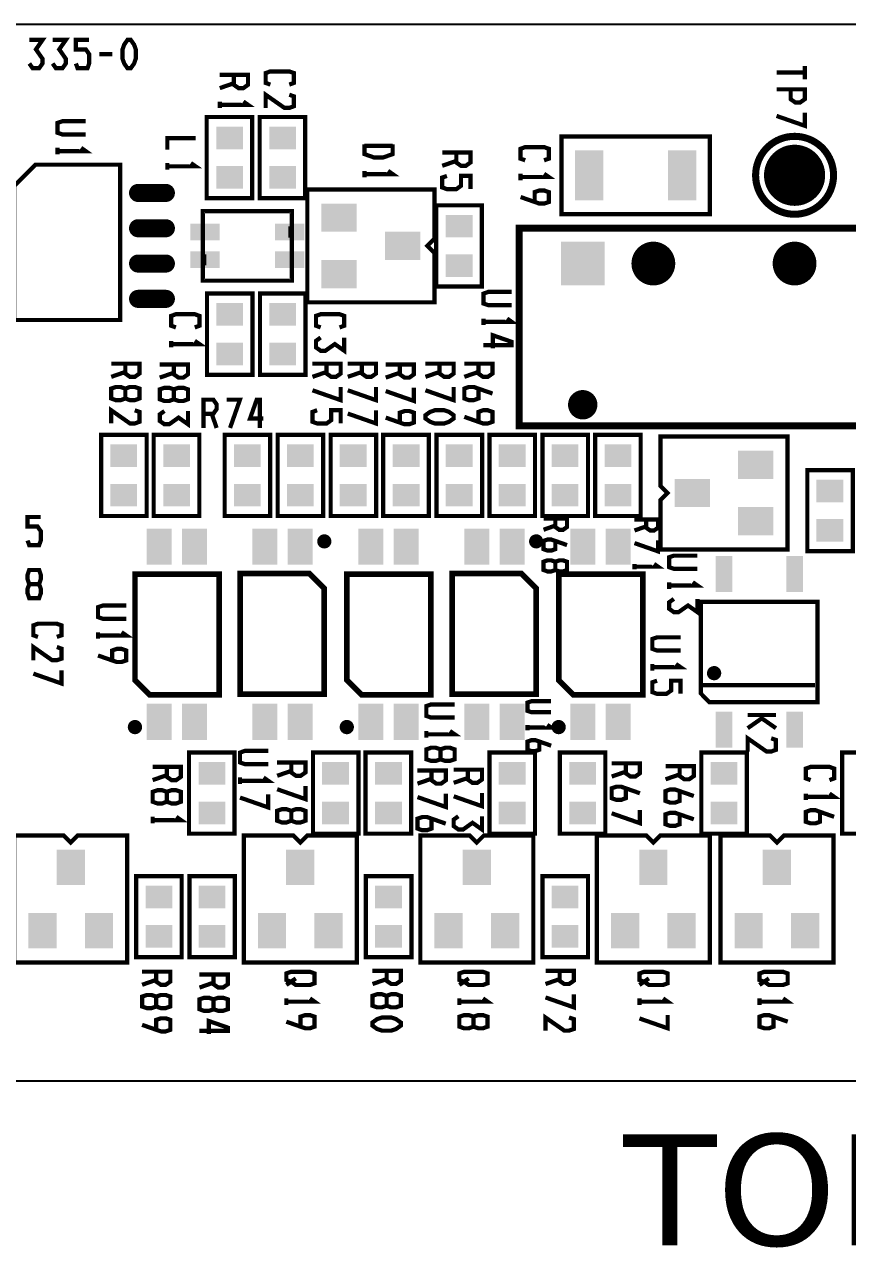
# Model space of a CAD drawing. Extents: x 40 to 180, y 103 to 200.
# Drawn here: x 65.45 to 95.06, y 156.45 to 200.45 of the extents above; entities that cross this region are included whole.
import ezdxf

# ---------------------------------------------------------------- set-up
doc = ezdxf.new("R2010")
doc.units = 0
doc.header["$MEASUREMENT"] = 0
doc.layers.get('0').update_dxf_attribs({"linetype": 'CONTINUOUS'})
for name, color, linetype in [('25-334-1_DRL', 1, 'CONTINUOUS'), ('25-335-0_DRD', 7, 'CONTINUOUS'), ('25-335-0_SMT', 253, 'CONTINUOUS'), ('25-335-0_SST', 1, 'CONTINUOUS')]:
    doc.layers.add(name, color=color, linetype=linetype)
doc.styles.get("Standard").update_dxf_attribs({"font": 'verdana.ttf', "height": 4})

# ---------------------------------------------------------------- blocks, each defined once
blk = doc.blocks.new('RECTANGLE_2')
blk.add_solid([(0.4826, 0.4064), (0.4826, -0.4064), (-0.4826, 0.4064), (-0.4826, -0.4064)])
blk = doc.blocks.new('RECTANGLE_7')
blk.add_solid([(0.508, 0.9017), (0.508, -0.9017), (-0.508, 0.9017), (-0.508, -0.9017)])
blk = doc.blocks.new('RECTANGLE_8')
blk.add_solid([(0.635, 0.508), (0.635, -0.508), (-0.635, 0.508), (-0.635, -0.508)])
blk = doc.blocks.new('RECTANGLE_15')
blk.add_solid([(0.29972, 0.65024), (0.29972, -0.65024), (-0.29972, 0.65024), (-0.29972, -0.65024)])
blk = doc.blocks.new('RECTANGLE_16')
blk.add_solid([(0.52451, 0.29972), (0.52451, -0.29972), (-0.52451, 0.29972), (-0.52451, -0.29972)])
blk = doc.blocks.new('RECTANGLE_17')
blk.add_solid([(0.508, 0.635), (0.508, -0.635), (-0.508, 0.635), (-0.508, -0.635)])
blk = doc.blocks.new('ROUND_19')
at = {"const_width": 1.09982}
blk.add_lwpolyline([(-0.54991, 0, 1), (0.54991, 0, 1)], format="xyb", close=True, dxfattribs=at)
blk = doc.blocks.new('OBLONG_20')
at = {"const_width": 0.65024}
blk.add_lwpolyline([(0.50038, 0), (-0.50038, 0)], dxfattribs=at)
at = {"const_width": 0.32512}
for points in [[(-0.66294, 0, 1), (-0.33782, 0, 1)], [(0.33782, 0, 1), (0.66294, 0, 1)]]:
    blk.add_lwpolyline(points, format="xyb", close=True, dxfattribs=at)
blk = doc.blocks.new('RECTANGLE_21')
blk.add_solid([(0.44958, 0.65024), (0.44958, -0.65024), (-0.44958, 0.65024), (-0.44958, -0.65024)])
blk = doc.blocks.new('ROUND_31')
at = {"const_width": 0.7874}
blk.add_lwpolyline([(-0.3937, 0, 1), (0.3937, 0, 1)], format="xyb", close=True, dxfattribs=at)
blk = doc.blocks.new('SQUARE_32')
blk.add_solid([(0.7874, 0.7874), (0.7874, -0.7874), (-0.7874, 0.7874), (-0.7874, -0.7874)])

msp = doc.modelspace()

# ---------------------------------------------------------------- linework, layer by layer
at = {"layer": '25-335-0_DRD'}
for p, q in [((180.259, 200.451), (40.259, 200.451)), ((40.259, 162.45), (180.259, 162.45))]:
    msp.add_line(p, q, dxfattribs=at)
at = {"layer": '25-335-0_SST'}
for points, const_width in [([(65.629, 199.046), (65.748, 198.878), (65.984, 198.878), (66.104, 199.046), (66.104, 199.216), (65.868, 199.554), (66.104, 199.894), (65.629, 199.894)], 0.152), ([(66.467, 199.046), (66.586, 198.878), (66.823, 198.878), (66.942, 199.046), (66.942, 199.216), (66.706, 199.554), (66.942, 199.894), (66.467, 199.894)], 0.152), ([(67.305, 199.046), (67.366, 198.878), (67.722, 198.878), (67.78, 199.046), (67.78, 199.386), (67.661, 199.554), (67.305, 199.554), (67.305, 199.894), (67.78, 199.894)], 0.152), ([(69.159, 198.878), (69.043, 199.046), (68.982, 199.216), (68.982, 199.554), (69.043, 199.724), (69.159, 199.894), (69.279, 199.894), (69.398, 199.724), (69.457, 199.554), (69.457, 199.216), (69.398, 199.046), (69.279, 198.878), (69.159, 198.878)], 0.152), ([(68.618, 199.386), (68.143, 199.386)], 0.152), ([(93.521, 198.482), (93.521, 198.957)], 0.152), ([(72.987, 198.635), (72.987, 198.279), (73.157, 198.16), (73.328, 198.16), (73.495, 198.279), (73.495, 198.635), (72.479, 198.635)], 0.152), ([(74.3, 198.287), (74.13, 198.348), (74.13, 198.703), (74.3, 198.762), (74.979, 198.762), (75.146, 198.703), (75.146, 198.348), (74.979, 198.287)], 0.152), ([(92.505, 198.721), (93.521, 198.721)], 0.152), ([(72.987, 198.337), (72.479, 198.16)], 0.152), ([(74.13, 197.448), (74.13, 197.923), (74.808, 197.448), (74.979, 197.448), (75.146, 197.509), (75.146, 197.865), (74.979, 197.923)], 0.152), ([(93.013, 198.119), (93.013, 197.763), (93.183, 197.644), (93.353, 197.644), (93.521, 197.763), (93.521, 198.119), (92.505, 198.119)], 0.152), ([(72.479, 197.441), (72.479, 197.677)], 0.152), ([(72.479, 197.56), (73.495, 197.56), (73.328, 197.677)], 0.152), ([(72.009, 197.121), (72.009, 194.2), (73.648, 194.2), (73.648, 197.121), (72.009, 197.121)], 0.152), ([(73.914, 197.121), (73.914, 194.2), (75.553, 194.2), (75.553, 197.121), (73.914, 197.121)], 0.152), ([(92.505, 197.161), (93.521, 196.806), (93.521, 197.281)], 0.152), ([(67.658, 196.496), (66.812, 196.496), (66.642, 196.554), (66.642, 196.91), (66.812, 196.968), (67.658, 196.968)], 0.152), ([(70.592, 195.947), (70.592, 196.364), (71.608, 196.364)], 0.152), ([(84.773, 193.628), (84.773, 196.422), (90.107, 196.422), (90.107, 193.628), (84.773, 193.628)], 0.152), ([(66.642, 195.775), (66.642, 196.013)], 0.152), ([(66.642, 195.894), (67.658, 195.894), (67.491, 196.013)], 0.152), ([(77.684, 196.143), (77.684, 195.787), (78.022, 195.668), (78.362, 195.668), (78.7, 195.787), (78.7, 196.143)], 0.152), ([(77.684, 196.082), (78.7, 196.082)], 0.152), ([(80.988, 195.841), (80.988, 195.485), (81.158, 195.366), (81.329, 195.366), (81.496, 195.485), (81.496, 195.841), (80.48, 195.841)], 0.152), ([(83.467, 195.564), (83.3, 195.622), (83.3, 195.978), (83.467, 196.039), (84.145, 196.039), (84.316, 195.978), (84.316, 195.622), (84.145, 195.564)], 0.152), ([(65.85, 195.406), (68.898, 195.406), (68.898, 189.818), (65.088, 189.818), (65.088, 194.644), (65.85, 195.406)], 0.152), ([(70.592, 195.228), (70.592, 195.465)], 0.152), ([(70.592, 195.348), (71.608, 195.348), (71.438, 195.465)], 0.152), ([(80.988, 195.543), (80.48, 195.366)], 0.152), ([(77.684, 194.949), (77.684, 195.185)], 0.152), ([(77.684, 195.066), (78.7, 195.066), (78.53, 195.185)], 0.152), ([(80.65, 195.002), (80.48, 194.944), (80.48, 194.588), (80.65, 194.527), (80.988, 194.527), (81.158, 194.647), (81.158, 195.002), (81.496, 195.002), (81.496, 194.527)], 0.152), ([(83.3, 194.845), (83.3, 195.081)], 0.152), ([(83.3, 194.962), (84.316, 194.962), (84.145, 195.081)], 0.152), ([(75.629, 194.517), (75.629, 190.453), (80.201, 190.453), (80.201, 192.231), (79.947, 192.485), (80.201, 192.739), (80.201, 194.517), (75.629, 194.517)], 0.152), ([(83.808, 194.065), (83.808, 194.421), (83.975, 194.479), (84.145, 194.479), (84.316, 194.421), (84.316, 194.065), (84.145, 194.007), (83.975, 194.007), (83.3, 194.243)], 0.152), ([(71.92, 193.735), (71.87, 193.735), (71.87, 193.684), (71.87, 191.284), (71.87, 191.236), (71.92, 191.236)], 0.152), ([(71.92, 193.735), (75.019, 193.735)], 0.152), ([(75.019, 191.236), (75.07, 191.236), (75.07, 191.284), (75.07, 193.684), (75.07, 193.735), (75.019, 193.735)], 0.152), ([(80.264, 193.946), (80.264, 191.025), (81.903, 191.025), (81.903, 193.946), (80.264, 193.946)], 0.152), ([(75.019, 192.785), (75.019, 193.186)], 0.152), ([(83.249, 186.008), (102.807, 186.008), (102.807, 193.12), (83.249, 193.12), (83.249, 186.008)], 0.254), ([(71.92, 192.186), (71.92, 191.784)], 0.152), ([(75.019, 191.236), (71.92, 191.236)], 0.152), ([(73.66, 187.85), (73.66, 190.771), (72.022, 190.771), (72.022, 187.85), (73.66, 187.85)], 0.152), ([(75.565, 187.85), (75.565, 190.771), (73.927, 190.771), (73.927, 187.85), (75.565, 187.85)], 0.152), ([(82.98, 190.354), (82.134, 190.354), (81.964, 190.413), (81.964, 190.768), (82.134, 190.829), (82.98, 190.829)], 0.152), ([(70.902, 189.552), (70.734, 189.613), (70.734, 189.968), (70.902, 190.027), (71.58, 190.027), (71.75, 189.968), (71.75, 189.613), (71.58, 189.552)], 0.152), ([(76.109, 189.552), (75.941, 189.613), (75.941, 189.968), (76.109, 190.027), (76.787, 190.027), (76.957, 189.968), (76.957, 189.613), (76.787, 189.552)], 0.152), ([(81.964, 189.635), (81.964, 189.872)], 0.152), ([(81.964, 189.752), (82.98, 189.752), (82.812, 189.872)], 0.152), ([(76.109, 189.188), (75.941, 189.069), (75.941, 188.833), (76.109, 188.713), (76.279, 188.713), (76.617, 188.952), (76.957, 188.713), (76.957, 189.188)], 0.152), ([(82.304, 188.797), (82.304, 189.27), (82.98, 189.033), (82.98, 188.914), (81.964, 188.914)], 0.152), ([(70.734, 188.833), (70.734, 189.069)], 0.152), ([(70.734, 188.952), (71.75, 188.952), (71.58, 189.069)], 0.152), ([(69.083, 188.249), (69.083, 187.893), (69.251, 187.774), (69.421, 187.774), (69.591, 187.893), (69.591, 188.249), (68.575, 188.249)], 0.152), ([(76.322, 188.249), (76.322, 187.893), (76.49, 187.774), (76.66, 187.774), (76.83, 187.893), (76.83, 188.249), (75.814, 188.249)], 0.152), ([(77.592, 188.249), (77.592, 187.893), (77.76, 187.774), (77.93, 187.774), (78.1, 187.893), (78.1, 188.249), (77.084, 188.249)], 0.152), ([(80.386, 188.249), (80.386, 187.893), (80.554, 187.774), (80.724, 187.774), (80.894, 187.893), (80.894, 188.249), (79.878, 188.249)], 0.152), ([(81.783, 188.249), (81.783, 187.893), (81.951, 187.774), (82.121, 187.774), (82.291, 187.893), (82.291, 188.249), (81.275, 188.249)], 0.152), ([(69.083, 187.951), (68.575, 187.774)], 0.152), ([(70.828, 188.221), (70.828, 187.865), (70.998, 187.746), (71.169, 187.746), (71.336, 187.865), (71.336, 188.221), (70.32, 188.221)], 0.152), ([(70.828, 187.923), (70.32, 187.746)], 0.152), ([(76.322, 187.951), (75.814, 187.774)], 0.152), ([(77.592, 187.951), (77.084, 187.774)], 0.152), ([(78.956, 188.221), (78.956, 187.865), (79.126, 187.746), (79.297, 187.746), (79.464, 187.865), (79.464, 188.221), (78.448, 188.221)], 0.152), ([(78.956, 187.923), (78.448, 187.746)], 0.152), ([(80.386, 187.951), (79.878, 187.774)], 0.152), ([(81.783, 187.951), (81.275, 187.774)], 0.152), ([(69.083, 186.996), (69.251, 186.935), (69.421, 186.935), (69.591, 186.996), (69.591, 187.352), (69.421, 187.41), (69.251, 187.41), (69.083, 187.352), (69.083, 186.996), (68.913, 186.935), (68.743, 186.935), (68.575, 186.996), (68.575, 187.352), (68.743, 187.41), (68.913, 187.41), (69.083, 187.352)], 0.152), ([(70.828, 186.968), (70.998, 186.907), (71.169, 186.907), (71.336, 186.968), (71.336, 187.324), (71.169, 187.382), (70.998, 187.382), (70.828, 187.324), (70.828, 186.968), (70.661, 186.907), (70.49, 186.907), (70.32, 186.968), (70.32, 187.324), (70.49, 187.382), (70.661, 187.382), (70.828, 187.324)], 0.152), ([(75.814, 187.291), (76.83, 186.935), (76.83, 187.41)], 0.152), ([(77.084, 187.291), (78.1, 186.935), (78.1, 187.41)], 0.152), ([(78.448, 187.263), (79.464, 186.907), (79.464, 187.382)], 0.152), ([(79.878, 187.291), (80.894, 186.935), (80.894, 187.41)], 0.152), ([(81.783, 187.352), (81.783, 186.996), (81.613, 186.935), (81.443, 186.935), (81.275, 186.996), (81.275, 187.352), (81.443, 187.41), (81.613, 187.41), (82.291, 187.174)], 0.152), ([(71.892, 186.445), (72.248, 186.445), (72.367, 186.615), (72.367, 186.783), (72.248, 186.953), (71.892, 186.953), (71.892, 185.937)], 0.152), ([(72.85, 185.937), (73.206, 186.953), (72.731, 186.953)], 0.152), ([(74.044, 186.275), (73.569, 186.275), (73.808, 186.953), (73.924, 186.953), (73.924, 185.937)], 0.152), ([(85.903, 186.928), (85.164, 186.928)], 0.254), ([(85.235, 187.037), (85.235, 186.504)], 0.254), ([(85.647, 187.156), (85.423, 187.156)], 0.254), ([(85.464, 187.164), (85.464, 186.374)], 0.254), ([(85.692, 187.139), (85.692, 186.399)], 0.254), ([(85.921, 186.882), (85.921, 186.659)], 0.254), ([(68.575, 186.097), (68.575, 186.572), (69.251, 186.097), (69.421, 186.097), (69.591, 186.158), (69.591, 186.514), (69.421, 186.572)], 0.152), ([(70.49, 186.544), (70.32, 186.425), (70.32, 186.189), (70.49, 186.069), (70.661, 186.069), (70.998, 186.308), (71.336, 186.069), (71.336, 186.544)], 0.152), ([(75.982, 186.572), (75.814, 186.514), (75.814, 186.158), (75.982, 186.097), (76.322, 186.097), (76.49, 186.217), (76.49, 186.572), (76.83, 186.572), (76.83, 186.097)], 0.152), ([(77.084, 186.453), (78.1, 186.097), (78.1, 186.572)], 0.152), ([(78.956, 186.13), (78.956, 186.486), (79.126, 186.544), (79.297, 186.544), (79.464, 186.486), (79.464, 186.13), (79.297, 186.069), (79.126, 186.069), (78.448, 186.308)], 0.152), ([(79.878, 186.394), (80.046, 186.514), (80.216, 186.572), (80.554, 186.572), (80.724, 186.514), (80.894, 186.394), (80.894, 186.275), (80.724, 186.158), (80.554, 186.097), (80.216, 186.097), (80.046, 186.158), (79.878, 186.275), (79.878, 186.394)], 0.152), ([(81.783, 186.158), (81.783, 186.514), (81.951, 186.572), (82.121, 186.572), (82.291, 186.514), (82.291, 186.158), (82.121, 186.097), (81.951, 186.097), (81.275, 186.336)], 0.152), ([(85.929, 186.699), (85.139, 186.699)], 0.254), ([(85.802, 186.471), (85.268, 186.471)], 0.254), ([(72.19, 186.445), (72.367, 185.937)], 0.152), ([(69.85, 182.77), (69.85, 185.691), (68.212, 185.691), (68.212, 182.77), (69.85, 182.77)], 0.152), ([(70.104, 185.691), (70.104, 182.77), (71.743, 182.77), (71.743, 185.691), (70.104, 185.691)], 0.152), ([(74.295, 182.77), (74.295, 185.691), (72.657, 185.691), (72.657, 182.77), (74.295, 182.77)], 0.152), ([(76.2, 182.77), (76.2, 185.691), (74.562, 185.691), (74.562, 182.77), (76.2, 182.77)], 0.152), ([(78.105, 182.77), (78.105, 185.691), (76.467, 185.691), (76.467, 182.77), (78.105, 182.77)], 0.152), ([(78.359, 185.691), (78.359, 182.77), (79.998, 182.77), (79.998, 185.691), (78.359, 185.691)], 0.152), ([(81.915, 182.77), (81.915, 185.691), (80.277, 185.691), (80.277, 182.77), (81.915, 182.77)], 0.152), ([(83.82, 182.77), (83.82, 185.691), (82.182, 185.691), (82.182, 182.77), (83.82, 182.77)], 0.152), ([(85.725, 182.77), (85.725, 185.691), (84.087, 185.691), (84.087, 182.77), (85.725, 182.77)], 0.152), ([(85.979, 185.691), (85.979, 182.77), (87.618, 182.77), (87.618, 185.691), (85.979, 185.691)], 0.152), ([(92.901, 181.563), (92.901, 185.627), (88.329, 185.627), (88.329, 183.849), (88.583, 183.595), (88.329, 183.341), (88.329, 181.563), (92.901, 181.563)], 0.152), ([(95.25, 181.5), (95.25, 184.421), (93.612, 184.421), (93.612, 181.5), (95.25, 181.5)], 0.152), ([(65.568, 181.886), (65.626, 181.716), (65.982, 181.716), (66.04, 181.886), (66.04, 182.224), (65.923, 182.394), (65.568, 182.394), (65.568, 182.732), (66.04, 182.732)], 0.152), ([(84.549, 182.671), (84.549, 182.374), (84.689, 182.274), (84.831, 182.274), (84.971, 182.374), (84.971, 182.671), (84.125, 182.671)], 0.152), ([(87.818, 182.643), (87.818, 182.346), (87.961, 182.247), (88.1, 182.247), (88.242, 182.346), (88.242, 182.643), (87.397, 182.643)], 0.152), ([(84.549, 182.424), (84.125, 182.274)], 0.152), ([(87.818, 182.396), (87.397, 182.247)], 0.152), ([(76.409, 181.914), (76.071, 181.914)], 0.152), ([(76.401, 181.777), (76.078, 181.777)], 0.152), ([(76.162, 182.015), (76.162, 181.693)], 0.152), ([(76.299, 182.023), (76.299, 181.685)], 0.152), ([(84.029, 181.914), (83.691, 181.914)], 0.152), ([(84.021, 181.777), (83.698, 181.777)], 0.152), ([(83.782, 182.015), (83.782, 181.693)], 0.152), ([(83.919, 182.023), (83.919, 181.685)], 0.152), ([(84.549, 181.873), (84.549, 181.576), (84.407, 181.525), (84.265, 181.525), (84.125, 181.576), (84.125, 181.873), (84.265, 181.921), (84.407, 181.921), (84.971, 181.723)], 0.152), ([(87.397, 181.794), (88.242, 181.497), (88.242, 181.893)], 0.152), ([(89.66, 180.87), (88.814, 180.87), (88.644, 180.928), (88.644, 181.284), (88.814, 181.342), (89.66, 181.342)], 0.152), ([(65.982, 180.319), (66.04, 180.489), (66.04, 180.659), (65.982, 180.827), (65.626, 180.827), (65.568, 180.659), (65.568, 180.489), (65.626, 180.319), (65.982, 180.319), (66.04, 180.151), (66.04, 179.981), (65.982, 179.811), (65.626, 179.811), (65.568, 179.981), (65.568, 180.151), (65.626, 180.319)], 0.152), ([(84.549, 180.827), (84.689, 180.776), (84.831, 180.776), (84.971, 180.827), (84.971, 181.124), (84.831, 181.172), (84.689, 181.172), (84.549, 181.124), (84.549, 180.827), (84.407, 180.776), (84.265, 180.776), (84.125, 180.827), (84.125, 181.124), (84.265, 181.172), (84.407, 181.172), (84.549, 181.124)], 0.152), ([(87.397, 180.847), (87.397, 181.045)], 0.152), ([(87.397, 180.946), (88.242, 180.946), (88.1, 181.045)], 0.152), ([(69.431, 176.864), (69.431, 180.674), (72.454, 180.674), (72.454, 176.331), (69.965, 176.331), (69.431, 176.864)], 0.201), ([(76.238, 180.166), (76.238, 176.356), (73.216, 176.356), (73.216, 180.7), (75.705, 180.7), (76.238, 180.166)], 0.201), ([(77.051, 176.864), (77.051, 180.674), (80.074, 180.674), (80.074, 176.331), (77.585, 176.331), (77.051, 176.864)], 0.201), ([(83.858, 180.166), (83.858, 176.356), (80.836, 176.356), (80.836, 180.7), (83.325, 180.7), (83.858, 180.166)], 0.201), ([(84.671, 176.864), (84.671, 180.674), (87.694, 180.674), (87.694, 176.331), (85.205, 176.331), (84.671, 176.864)], 0.201), ([(88.644, 180.148), (88.644, 180.387)], 0.152), ([(88.644, 180.268), (89.66, 180.268), (89.49, 180.387)], 0.152), ([(69.116, 179.072), (68.27, 179.072), (68.1, 179.132), (68.1, 179.488), (68.27, 179.547), (69.116, 179.547)], 0.152), ([(88.814, 179.785), (88.644, 179.666), (88.644, 179.43), (88.814, 179.31), (88.982, 179.31), (89.322, 179.549), (89.66, 179.31), (89.66, 179.785)], 0.152), ([(89.982, 176.176), (90.084, 176.074), (93.983, 176.074), (93.983, 179.679), (89.787, 179.679), (89.787, 176.382), (89.982, 176.176)], 0.152), ([(65.941, 178.419), (65.774, 178.477), (65.774, 178.833), (65.941, 178.894), (66.619, 178.894), (66.79, 178.833), (66.79, 178.477), (66.619, 178.419)], 0.152), ([(68.1, 178.353), (68.1, 178.589)], 0.152), ([(68.1, 178.472), (69.116, 178.472), (68.946, 178.589)], 0.152), ([(65.774, 177.581), (65.774, 178.056), (66.449, 177.581), (66.619, 177.581), (66.79, 177.639), (66.79, 177.995), (66.619, 178.056)], 0.152), ([(89.055, 177.929), (88.209, 177.929), (88.039, 177.989), (88.039, 178.345), (88.209, 178.404), (89.055, 178.404)], 0.152), ([(68.608, 177.573), (68.608, 177.929), (68.778, 177.989), (68.946, 177.989), (69.116, 177.929), (69.116, 177.573), (68.946, 177.515), (68.778, 177.515), (68.1, 177.751)], 0.152), ([(88.039, 177.21), (88.039, 177.446)], 0.152), ([(88.039, 177.329), (89.055, 177.329), (88.885, 177.446)], 0.152), ([(90.18, 177.276), (90.18, 176.953)], 0.152), ([(90.318, 177.283), (90.318, 176.946)], 0.152), ([(65.774, 177.098), (66.79, 176.742), (66.79, 177.217)], 0.152), ([(88.209, 176.846), (88.039, 176.786), (88.039, 176.43), (88.209, 176.372), (88.547, 176.372), (88.717, 176.491), (88.717, 176.846), (89.055, 176.846), (89.055, 176.372)], 0.152), ([(90.429, 177.174), (90.089, 177.174)], 0.152), ([(90.422, 177.037), (90.097, 177.037)], 0.152), ([(93.884, 176.681), (89.787, 176.681)], 0.152), ([(80.927, 175.516), (80.081, 175.516), (79.911, 175.576), (79.911, 175.932), (80.081, 175.991), (80.927, 175.991)], 0.152), ([(84.399, 175.711), (83.693, 175.711), (83.551, 175.759), (83.551, 176.057), (83.693, 176.105), (84.399, 176.105)], 0.152), ([(92.484, 175.61), (91.468, 175.61)], 0.152), ([(91.468, 175.135), (91.976, 175.49), (92.484, 175.135)], 0.152), ([(69.599, 175.234), (69.259, 175.234)], 0.152), ([(69.591, 175.096), (69.266, 175.096)], 0.152), ([(69.35, 175.338), (69.35, 175.013)], 0.152), ([(69.487, 175.345), (69.487, 175.005)], 0.152), ([(77.219, 175.234), (76.879, 175.234)], 0.152), ([(77.211, 175.096), (76.886, 175.096)], 0.152), ([(76.97, 175.338), (76.97, 175.013)], 0.152), ([(77.107, 175.345), (77.107, 175.005)], 0.152), ([(83.551, 175.061), (83.551, 175.256)], 0.152), ([(83.551, 175.157), (84.399, 175.157), (84.257, 175.256)], 0.152), ([(84.839, 175.234), (84.499, 175.234)], 0.152), ([(84.831, 175.096), (84.506, 175.096)], 0.152), ([(84.59, 175.338), (84.59, 175.013)], 0.152), ([(84.727, 175.345), (84.727, 175.005)], 0.152), ([(79.911, 174.797), (79.911, 175.033)], 0.152), ([(79.911, 174.916), (80.927, 174.916), (80.757, 175.033)], 0.152), ([(83.975, 174.657), (83.975, 174.36), (83.833, 174.312), (83.693, 174.312), (83.551, 174.36), (83.551, 174.657), (83.693, 174.705), (83.833, 174.705), (84.399, 174.507)], 0.152), ([(91.468, 174.296), (91.468, 174.771), (92.146, 174.296), (92.314, 174.296), (92.484, 174.357), (92.484, 174.713), (92.314, 174.771)], 0.152), ([(71.374, 174.261), (71.374, 171.34), (73.013, 171.34), (73.013, 174.261), (71.374, 174.261)], 0.152), ([(74.224, 173.844), (73.378, 173.844), (73.208, 173.903), (73.208, 174.258), (73.378, 174.317), (74.224, 174.317)], 0.152), ([(77.47, 171.34), (77.47, 174.261), (75.832, 174.261), (75.832, 171.34), (77.47, 171.34)], 0.152), ([(77.724, 174.261), (77.724, 171.34), (79.363, 171.34), (79.363, 174.261), (77.724, 174.261)], 0.152), ([(80.419, 174.017), (80.589, 173.959), (80.757, 173.959), (80.927, 174.017), (80.927, 174.373), (80.757, 174.433), (80.589, 174.433), (80.419, 174.373), (80.419, 174.017), (80.249, 173.959), (80.081, 173.959), (79.911, 174.017), (79.911, 174.373), (80.081, 174.433), (80.249, 174.433), (80.419, 174.373)], 0.152), ([(83.82, 171.34), (83.82, 174.261), (82.182, 174.261), (82.182, 171.34), (83.82, 171.34)], 0.152), ([(84.709, 174.261), (84.709, 171.34), (86.348, 171.34), (86.348, 174.261), (84.709, 174.261)], 0.152), ([(91.44, 171.34), (91.44, 174.261), (89.802, 174.261), (89.802, 171.34), (91.44, 171.34)], 0.152), ([(94.869, 174.261), (94.869, 171.34), (96.508, 171.34), (96.508, 174.261), (94.869, 174.261)], 0.152), ([(70.574, 173.743), (70.574, 173.387), (70.744, 173.268), (70.915, 173.268), (71.082, 173.387), (71.082, 173.743), (70.066, 173.743)], 0.152), ([(75.052, 173.898), (75.052, 173.542), (75.22, 173.423), (75.39, 173.423), (75.56, 173.542), (75.56, 173.898), (74.544, 173.898)], 0.152), ([(87.084, 173.87), (87.084, 173.514), (87.254, 173.395), (87.425, 173.395), (87.592, 173.514), (87.592, 173.87), (86.576, 173.87)], 0.152), ([(89.022, 173.771), (89.022, 173.415), (89.19, 173.296), (89.36, 173.296), (89.53, 173.415), (89.53, 173.771), (88.514, 173.771)], 0.152), ([(93.731, 173.268), (93.561, 173.329), (93.561, 173.684), (93.731, 173.743), (94.41, 173.743), (94.577, 173.684), (94.577, 173.329), (94.41, 173.268)], 0.152), ([(70.574, 173.445), (70.066, 173.268)], 0.152), ([(73.208, 173.123), (73.208, 173.362)], 0.152), ([(73.208, 173.242), (74.224, 173.242), (74.054, 173.362)], 0.152), ([(75.052, 173.6), (74.544, 173.423)], 0.152), ([(80.099, 173.616), (80.099, 173.26), (80.269, 173.141), (80.44, 173.141), (80.607, 173.26), (80.607, 173.616), (79.591, 173.616)], 0.152), ([(80.099, 173.318), (79.591, 173.141)], 0.152), ([(81.402, 173.644), (81.402, 173.288), (81.57, 173.169), (81.74, 173.169), (81.91, 173.288), (81.91, 173.644), (80.894, 173.644)], 0.152), ([(81.402, 173.346), (80.894, 173.169)], 0.152), ([(87.084, 173.572), (86.576, 173.395)], 0.152), ([(89.022, 173.473), (88.514, 173.296)], 0.152), ([(70.574, 172.49), (70.744, 172.429), (70.915, 172.429), (71.082, 172.49), (71.082, 172.846), (70.915, 172.904), (70.744, 172.904), (70.574, 172.846), (70.574, 172.49), (70.407, 172.429), (70.236, 172.429), (70.066, 172.49), (70.066, 172.846), (70.236, 172.904), (70.407, 172.904), (70.574, 172.846)], 0.152), ([(74.544, 172.94), (75.56, 172.584), (75.56, 173.059)], 0.152), ([(87.084, 172.973), (87.084, 172.617), (86.917, 172.556), (86.746, 172.556), (86.576, 172.617), (86.576, 172.973), (86.746, 173.031), (86.917, 173.031), (87.592, 172.795)], 0.152), ([(89.022, 172.874), (89.022, 172.518), (88.852, 172.457), (88.682, 172.457), (88.514, 172.518), (88.514, 172.874), (88.682, 172.932), (88.852, 172.932), (89.53, 172.696)], 0.152), ([(73.208, 172.64), (74.224, 172.285), (74.224, 172.76)], 0.152), ([(79.591, 172.658), (80.607, 172.302), (80.607, 172.777)], 0.152), ([(80.894, 172.686), (81.91, 172.33), (81.91, 172.805)], 0.152), ([(93.561, 172.549), (93.561, 172.785)], 0.152), ([(93.561, 172.668), (94.577, 172.668), (94.41, 172.785)], 0.152), ([(75.052, 171.807), (75.22, 171.746), (75.39, 171.746), (75.56, 171.807), (75.56, 172.163), (75.39, 172.221), (75.22, 172.221), (75.052, 172.163), (75.052, 171.807), (74.882, 171.746), (74.712, 171.746), (74.544, 171.807), (74.544, 172.163), (74.712, 172.221), (74.882, 172.221), (75.052, 172.163)], 0.152), ([(81.062, 171.967), (80.894, 171.848), (80.894, 171.612), (81.062, 171.492), (81.232, 171.492), (81.57, 171.731), (81.91, 171.492), (81.91, 171.967)], 0.152), ([(86.576, 172.074), (87.592, 171.718), (87.592, 172.193)], 0.152), ([(89.022, 172.036), (89.022, 171.68), (88.852, 171.619), (88.682, 171.619), (88.514, 171.68), (88.514, 172.036), (88.682, 172.094), (88.852, 172.094), (89.53, 171.858)], 0.152), ([(94.069, 172.125), (94.069, 171.769), (93.902, 171.711), (93.731, 171.711), (93.561, 171.769), (93.561, 172.125), (93.731, 172.186), (93.902, 172.186), (94.577, 171.947)], 0.152), ([(70.066, 171.711), (70.066, 171.947)], 0.152), ([(70.066, 171.83), (71.082, 171.83), (70.915, 171.947)], 0.152), ([(80.099, 171.881), (80.099, 171.525), (79.932, 171.464), (79.761, 171.464), (79.591, 171.525), (79.591, 171.881), (79.761, 171.939), (79.932, 171.939), (80.607, 171.703)], 0.152), ([(65.088, 166.704), (69.152, 166.704), (69.152, 171.276), (67.374, 171.276), (67.12, 171.022), (66.866, 171.276), (65.088, 171.276), (65.088, 166.704)], 0.152), ([(73.343, 166.704), (77.407, 166.704), (77.407, 171.276), (75.629, 171.276), (75.375, 171.022), (75.121, 171.276), (73.343, 171.276), (73.343, 166.704)], 0.152), ([(79.693, 166.704), (83.757, 166.704), (83.757, 171.276), (81.979, 171.276), (81.725, 171.022), (81.471, 171.276), (79.693, 171.276), (79.693, 166.704)], 0.152), ([(86.043, 166.704), (90.107, 166.704), (90.107, 171.276), (88.329, 171.276), (88.075, 171.022), (87.821, 171.276), (86.043, 171.276), (86.043, 166.704)], 0.152), ([(90.488, 166.704), (94.552, 166.704), (94.552, 171.276), (92.774, 171.276), (92.52, 171.022), (92.266, 171.276), (90.488, 171.276), (90.488, 166.704)], 0.152), ([(69.469, 169.816), (69.469, 166.895), (71.108, 166.895), (71.108, 169.816), (69.469, 169.816)], 0.152), ([(73.025, 166.895), (73.025, 169.816), (71.387, 169.816), (71.387, 166.895), (73.025, 166.895)], 0.152), ([(79.375, 166.895), (79.375, 169.816), (77.737, 169.816), (77.737, 166.895), (79.375, 166.895)], 0.152), ([(85.725, 166.895), (85.725, 169.816), (84.087, 169.816), (84.087, 166.895), (85.725, 166.895)], 0.152), ([(70.193, 166.377), (70.193, 166.021), (70.363, 165.904), (70.534, 165.904), (70.701, 166.021), (70.701, 166.377), (69.685, 166.377)], 0.152), ([(72.258, 166.278), (72.258, 165.922), (72.426, 165.805), (72.596, 165.805), (72.766, 165.922), (72.766, 166.278), (71.75, 166.278)], 0.152), ([(75.045, 166.372), (74.874, 166.313), (74.874, 166.077), (75.045, 166.016), (75.215, 165.899), (75.723, 165.899), (75.89, 165.958), (75.89, 166.313), (75.723, 166.372), (75.045, 166.372)], 0.152), ([(78.481, 166.405), (78.481, 166.049), (78.649, 165.932), (78.819, 165.932), (78.989, 166.049), (78.989, 166.405), (77.973, 166.405)], 0.152), ([(81.268, 166.372), (81.097, 166.313), (81.097, 166.077), (81.268, 166.016), (81.438, 165.899), (81.946, 165.899), (82.113, 165.958), (82.113, 166.313), (81.946, 166.372), (81.268, 166.372)], 0.152), ([(84.704, 166.405), (84.704, 166.049), (84.872, 165.932), (85.042, 165.932), (85.212, 166.049), (85.212, 166.405), (84.196, 166.405)], 0.152), ([(87.745, 166.372), (87.574, 166.313), (87.574, 166.077), (87.745, 166.016), (87.915, 165.899), (88.423, 165.899), (88.59, 165.958), (88.59, 166.313), (88.423, 166.372), (87.745, 166.372)], 0.152), ([(92.063, 166.372), (91.892, 166.313), (91.892, 166.077), (92.063, 166.016), (92.233, 165.899), (92.741, 165.899), (92.908, 165.958), (92.908, 166.313), (92.741, 166.372), (92.063, 166.372)], 0.152), ([(70.193, 166.082), (69.685, 165.904)], 0.152), ([(72.258, 165.983), (71.75, 165.805)], 0.152), ([(75.215, 166.135), (74.874, 165.899)], 0.152), ([(78.481, 166.11), (77.973, 165.932)], 0.152), ([(81.438, 166.135), (81.097, 165.899)], 0.152), ([(84.704, 166.11), (84.196, 165.932)], 0.152), ([(87.915, 166.135), (87.574, 165.899)], 0.152), ([(92.233, 166.135), (91.892, 165.899)], 0.152), ([(70.193, 165.124), (70.363, 165.066), (70.534, 165.066), (70.701, 165.124), (70.701, 165.48), (70.534, 165.538), (70.363, 165.538), (70.193, 165.48), (70.193, 165.124), (70.026, 165.066), (69.855, 165.066), (69.685, 165.124), (69.685, 165.48), (69.855, 165.538), (70.026, 165.538), (70.193, 165.48)], 0.152), ([(72.258, 165.025), (72.426, 164.967), (72.596, 164.967), (72.766, 165.025), (72.766, 165.381), (72.596, 165.439), (72.426, 165.439), (72.258, 165.381), (72.258, 165.025), (72.088, 164.967), (71.918, 164.967), (71.75, 165.025), (71.75, 165.381), (71.918, 165.439), (72.088, 165.439), (72.258, 165.381)], 0.152), ([(74.874, 165.178), (74.874, 165.416)], 0.152), ([(74.874, 165.297), (75.89, 165.297), (75.723, 165.416)], 0.152), ([(78.481, 165.152), (78.649, 165.094), (78.819, 165.094), (78.989, 165.152), (78.989, 165.508), (78.819, 165.566), (78.649, 165.566), (78.481, 165.508), (78.481, 165.152), (78.311, 165.094), (78.141, 165.094), (77.973, 165.152), (77.973, 165.508), (78.141, 165.566), (78.311, 165.566), (78.481, 165.508)], 0.152), ([(81.097, 165.178), (81.097, 165.416)], 0.152), ([(81.097, 165.297), (82.113, 165.297), (81.946, 165.416)], 0.152), ([(84.196, 165.45), (85.212, 165.094), (85.212, 165.566)], 0.152), ([(87.574, 165.178), (87.574, 165.416)], 0.152), ([(87.574, 165.297), (88.59, 165.297), (88.423, 165.416)], 0.152), ([(91.892, 165.178), (91.892, 165.416)], 0.152), ([(91.892, 165.297), (92.908, 165.297), (92.741, 165.416)], 0.152), ([(70.193, 164.286), (70.193, 164.642), (70.363, 164.7), (70.534, 164.7), (70.701, 164.642), (70.701, 164.286), (70.534, 164.228), (70.363, 164.228), (69.685, 164.464)], 0.152), ([(72.088, 164.129), (72.088, 164.601), (72.766, 164.365), (72.766, 164.246), (71.75, 164.246)], 0.152), ([(75.382, 164.4), (75.382, 164.756), (75.553, 164.815), (75.723, 164.815), (75.89, 164.756), (75.89, 164.4), (75.723, 164.34), (75.553, 164.34), (74.874, 164.578)], 0.152), ([(77.973, 164.55), (78.141, 164.67), (78.311, 164.728), (78.649, 164.728), (78.819, 164.67), (78.989, 164.55), (78.989, 164.434), (78.819, 164.314), (78.649, 164.256), (78.311, 164.256), (78.141, 164.314), (77.973, 164.434), (77.973, 164.55)], 0.152), ([(81.605, 164.4), (81.776, 164.34), (81.946, 164.34), (82.113, 164.4), (82.113, 164.756), (81.946, 164.815), (81.776, 164.815), (81.605, 164.756), (81.605, 164.4), (81.438, 164.34), (81.268, 164.34), (81.097, 164.4), (81.097, 164.756), (81.268, 164.815), (81.438, 164.815), (81.605, 164.756)], 0.152), ([(84.196, 164.256), (84.196, 164.728), (84.872, 164.256), (85.042, 164.256), (85.212, 164.314), (85.212, 164.67), (85.042, 164.728)], 0.152), ([(87.574, 164.695), (88.59, 164.34), (88.59, 164.815)], 0.152), ([(92.4, 164.756), (92.4, 164.4), (92.233, 164.34), (92.063, 164.34), (91.892, 164.4), (91.892, 164.756), (92.063, 164.815), (92.233, 164.815), (92.908, 164.578)], 0.152)]:
    msp.add_lwpolyline(points, dxfattribs=dict(at, const_width=const_width))
for points, const_width in [([(93.155, 196.427, 0.414214), (91.753, 195.025)], 0.254), ([(94.557, 195.025, 0.414214), (93.155, 196.427)], 0.254), ([(91.753, 195.025, 0.414214), (93.155, 193.623)], 0.254), ([(93.155, 193.623, 0.414214), (94.557, 195.025)], 0.254), ([(71.92, 193.735, 0.414214), (71.87, 193.684)], 0.152), ([(75.07, 193.684, 0.414214), (75.019, 193.735)], 0.152), ([(71.87, 191.284, 0.414214), (71.92, 191.233)], 0.152), ([(75.019, 191.236, 0.414214), (75.067, 191.284)], 0.152), ([(85.535, 187.172, 0.414214), (85.134, 186.77)], 0.254), ([(85.936, 186.77, 0.414214), (85.535, 187.172)], 0.254), ([(85.134, 186.77, 0.414214), (85.535, 186.369)], 0.254), ([(85.535, 186.369, 0.414214), (85.936, 186.77)], 0.254), ([(76.238, 182.033, 0.414214), (76.061, 181.855)], 0.152), ([(76.061, 181.855, 0.414214), (76.238, 181.678)], 0.152), ([(76.419, 181.855, 0.414214), (76.238, 182.036)], 0.152), ([(76.238, 181.675, 0.414214), (76.419, 181.855)], 0.152), ([(83.858, 182.033, 0.414214), (83.681, 181.855)], 0.152), ([(83.681, 181.855, 0.414214), (83.858, 181.678)], 0.152), ([(84.039, 181.855, 0.414214), (83.858, 182.036)], 0.152), ([(83.858, 181.675, 0.414214), (84.039, 181.855)], 0.152), ([(90.259, 177.294, 0.414214), (90.081, 177.116)], 0.152), ([(90.44, 177.116, 0.414214), (90.259, 177.296)], 0.152), ([(90.079, 177.116, 0.414214), (90.259, 176.935)], 0.152), ([(90.259, 176.935, 0.414214), (90.44, 177.116)], 0.152), ([(69.429, 175.356, 0.414214), (69.248, 175.175)], 0.152), ([(69.248, 175.175, 0.414214), (69.429, 174.995)], 0.152), ([(69.609, 175.175, 0.414214), (69.429, 175.356)], 0.152), ([(69.429, 174.995, 0.414214), (69.609, 175.175)], 0.152), ([(77.049, 175.356, 0.414214), (76.868, 175.175)], 0.152), ([(76.868, 175.175, 0.414214), (77.049, 174.995)], 0.152), ([(77.229, 175.175, 0.414214), (77.049, 175.356)], 0.152), ([(77.049, 174.995, 0.414214), (77.229, 175.175)], 0.152), ([(84.669, 175.356, 0.414214), (84.488, 175.175)], 0.152), ([(84.488, 175.175, 0.414214), (84.669, 174.995)], 0.152), ([(84.849, 175.175, 0.414214), (84.669, 175.356)], 0.152), ([(84.669, 174.995, 0.414214), (84.849, 175.175)], 0.152)]:
    msp.add_lwpolyline(points, format="xyb", dxfattribs=dict(at, const_width=const_width))

# ---------------------------------------------------------------- block references
at = {"layer": '25-335-0_SMT'}
for name, p in [('RECTANGLE_2', (72.835, 196.371)), ('RECTANGLE_2', (74.74, 196.371)), ('RECTANGLE_7', (85.763, 195.025)), ('RECTANGLE_7', (89.116, 195.025)), ('ROUND_19', (93.155, 195.025)), ('RECTANGLE_2', (72.835, 194.949)), ('RECTANGLE_2', (74.74, 194.949)), ('OBLONG_20', (70.041, 194.39)), ('RECTANGLE_8', (76.772, 193.501)), ('RECTANGLE_2', (81.09, 193.196)), ('OBLONG_20', (70.041, 193.12)), ('RECTANGLE_16', (71.946, 192.986)), ('RECTANGLE_16', (74.994, 192.986)), ('RECTANGLE_8', (79.058, 192.485)), ('RECTANGLE_16', (71.946, 191.985)), ('RECTANGLE_16', (74.994, 191.985)), ('SQUARE_32', (85.535, 191.85)), ('ROUND_31', (88.075, 191.85)), ('ROUND_31', (93.155, 191.85)), ('OBLONG_20', (70.041, 191.85)), ('RECTANGLE_8', (76.772, 191.469)), ('RECTANGLE_2', (81.09, 191.774)), ('OBLONG_20', (70.041, 190.58)), ('RECTANGLE_2', (72.835, 190.021)), ('RECTANGLE_2', (74.74, 190.021)), ('RECTANGLE_2', (72.835, 188.599)), ('RECTANGLE_2', (74.74, 188.599)), ('RECTANGLE_2', (69.025, 184.941)), ('RECTANGLE_2', (70.93, 184.941)), ('RECTANGLE_2', (73.47, 184.941)), ('RECTANGLE_2', (75.375, 184.941)), ('RECTANGLE_2', (77.28, 184.941)), ('RECTANGLE_2', (79.185, 184.941)), ('RECTANGLE_2', (81.09, 184.941)), ('RECTANGLE_2', (82.995, 184.941)), ('RECTANGLE_2', (84.9, 184.941)), ('RECTANGLE_2', (86.805, 184.941)), ('RECTANGLE_8', (91.758, 184.611)), ('RECTANGLE_2', (69.025, 183.519)), ('RECTANGLE_2', (70.93, 183.519)), ('RECTANGLE_2', (73.47, 183.519)), ('RECTANGLE_2', (75.375, 183.519)), ('RECTANGLE_2', (77.28, 183.519)), ('RECTANGLE_2', (79.185, 183.519)), ('RECTANGLE_2', (81.09, 183.519)), ('RECTANGLE_2', (82.995, 183.519)), ('RECTANGLE_2', (84.9, 183.519)), ('RECTANGLE_2', (86.805, 183.519)), ('RECTANGLE_8', (89.472, 183.595)), ('RECTANGLE_2', (94.425, 183.671)), ('RECTANGLE_8', (91.758, 182.579)), ('RECTANGLE_2', (94.425, 182.249)), ('RECTANGLE_21', (70.295, 181.665)), ('RECTANGLE_21', (71.565, 181.665)), ('RECTANGLE_21', (74.105, 181.665)), ('RECTANGLE_21', (75.375, 181.665)), ('RECTANGLE_21', (77.915, 181.665)), ('RECTANGLE_21', (79.185, 181.665)), ('RECTANGLE_21', (81.725, 181.665)), ('RECTANGLE_21', (82.995, 181.665)), ('RECTANGLE_21', (85.535, 181.665)), ('RECTANGLE_21', (86.805, 181.665)), ('RECTANGLE_15', (90.615, 180.679)), ('RECTANGLE_15', (93.155, 180.679)), ('RECTANGLE_21', (70.295, 175.366)), ('RECTANGLE_21', (71.565, 175.366)), ('RECTANGLE_21', (74.105, 175.366)), ('RECTANGLE_21', (75.375, 175.366)), ('RECTANGLE_21', (77.915, 175.366)), ('RECTANGLE_21', (79.185, 175.366)), ('RECTANGLE_21', (81.725, 175.366)), ('RECTANGLE_21', (82.995, 175.366)), ('RECTANGLE_21', (85.535, 175.366)), ('RECTANGLE_21', (86.805, 175.366)), ('RECTANGLE_15', (90.615, 175.081)), ('RECTANGLE_15', (93.155, 175.081)), ('RECTANGLE_2', (72.2, 173.511)), ('RECTANGLE_2', (76.645, 173.511)), ('RECTANGLE_2', (78.55, 173.511)), ('RECTANGLE_2', (82.995, 173.511)), ('RECTANGLE_2', (85.535, 173.511)), ('RECTANGLE_2', (90.615, 173.511)), ('RECTANGLE_2', (72.2, 172.089)), ('RECTANGLE_2', (76.645, 172.089)), ('RECTANGLE_2', (78.55, 172.089)), ('RECTANGLE_2', (82.995, 172.089)), ('RECTANGLE_2', (85.535, 172.089)), ('RECTANGLE_2', (90.615, 172.089)), ('RECTANGLE_17', (67.12, 170.133)), ('RECTANGLE_17', (75.375, 170.133)), ('RECTANGLE_17', (81.725, 170.133)), ('RECTANGLE_17', (88.075, 170.133)), ('RECTANGLE_17', (92.52, 170.133)), ('RECTANGLE_2', (70.295, 169.066)), ('RECTANGLE_2', (72.2, 169.066)), ('RECTANGLE_2', (78.55, 169.066)), ('RECTANGLE_2', (84.9, 169.066)), ('RECTANGLE_17', (66.104, 167.847)), ('RECTANGLE_17', (68.136, 167.847)), ('RECTANGLE_17', (74.359, 167.847)), ('RECTANGLE_17', (76.391, 167.847)), ('RECTANGLE_17', (80.709, 167.847)), ('RECTANGLE_17', (82.741, 167.847)), ('RECTANGLE_17', (87.059, 167.847)), ('RECTANGLE_17', (89.091, 167.847)), ('RECTANGLE_17', (91.504, 167.847)), ('RECTANGLE_17', (93.536, 167.847)), ('RECTANGLE_2', (70.295, 167.644)), ('RECTANGLE_2', (72.2, 167.644)), ('RECTANGLE_2', (78.55, 167.644)), ('RECTANGLE_2', (84.9, 167.644))]:
    msp.add_blockref(name, p, dxfattribs=at)

# ---------------------------------------------------------------- texts
at = {"layer": '25-334-1_DRL', "linetype": 'Continuous'}
msp.add_text('TOP LAYER VIEW', height=4, dxfattribs=at).set_placement((86.996, 156.531))

doc.saveas('drawing.dxf')
